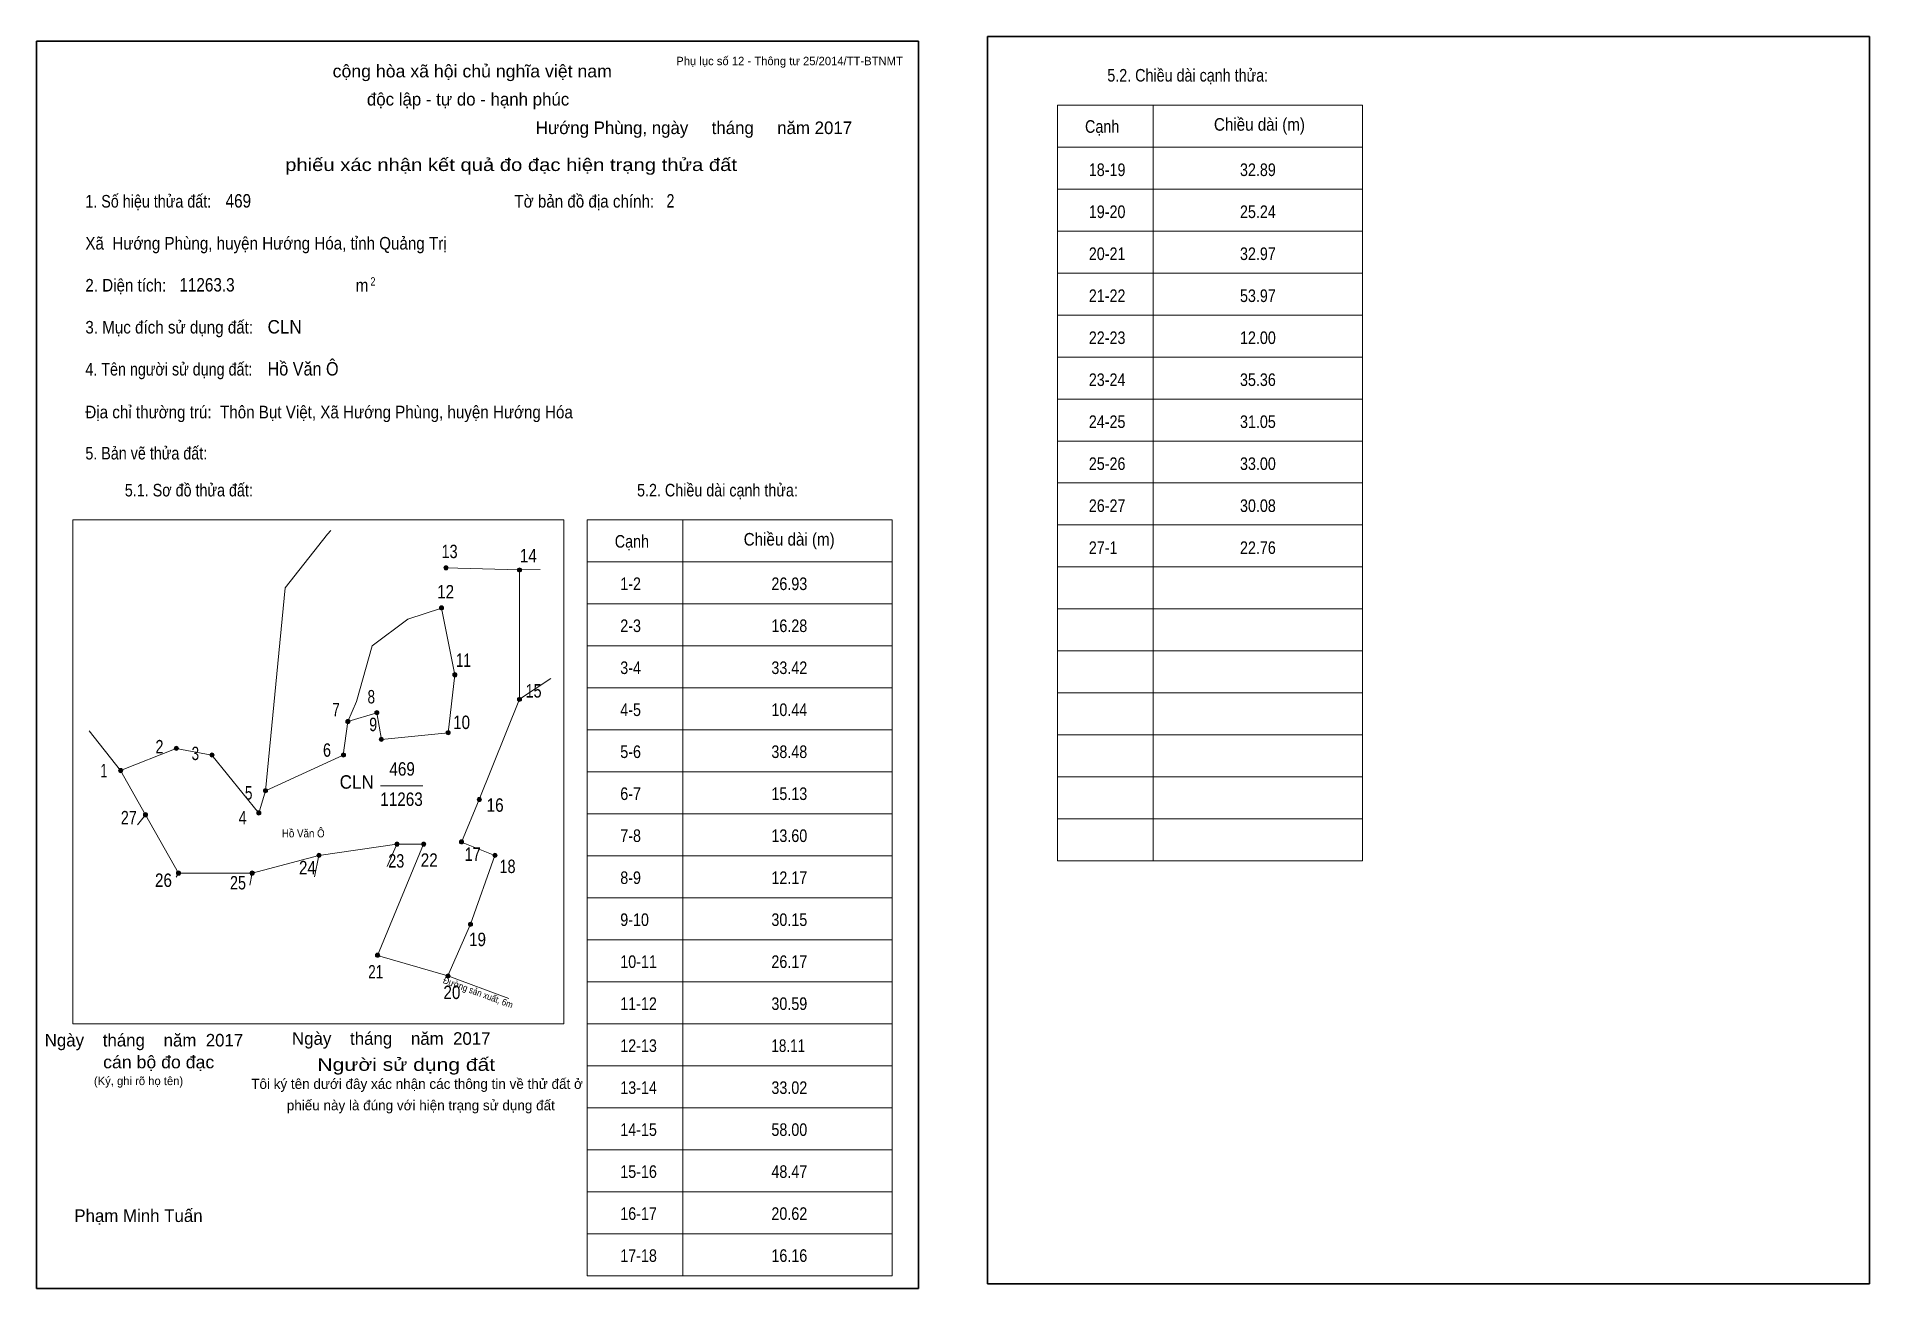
# Model space of a CAD drawing. Header units: centimetres. Extents: x 0 to 43.6, y 0 to 29.8.
import ezdxf
from ezdxf.enums import TextEntityAlignment as Align

# ---------------------------------------------------------------- set-up
doc = ezdxf.new("R2010")
doc.units = ezdxf.units.CM
doc.header["$LTSCALE"] = 0.12
for name, color, linetype in [('30', 7, 'Continuous'), ('34', 7, 'Continuous'), ('62', 7, 'Continuous')]:
    doc.layers.add(name, color=color, linetype=linetype)
for name, color, linetype, lineweight in [('32', 7, 'Continuous', 13), ('33', 7, 'Continuous', 13), ('61', 7, 'Continuous', 13), ('63', 7, 'Continuous', 13)]:
    doc.layers.add(name, color=color, linetype=linetype, lineweight=lineweight)

msp = doc.modelspace()

# ---------------------------------------------------------------- hatches: boundary and pattern name
at = {"layer": '32'}
for points in [[(9.7986, 17.1604, 1), (9.6986, 17.1604, 1)], [(11.55, 17.1073, 1), (11.45, 17.1073, 1)], [(9.6925, 16.2051, 1), (9.5925, 16.2051, 1)], [(10.0109, 14.6129, 1), (9.9109, 14.6129, 1)], [(11.55, 14.0291, 1), (11.45, 14.0291, 1)], [(7.4634, 13.4984, 1), (7.3634, 13.4984, 1)], [(8.1534, 13.7107, 1), (8.0534, 13.7107, 1)], [(8.2595, 13.0738, 1), (8.1595, 13.0738, 1)], [(9.8517, 13.233, 1), (9.7517, 13.233, 1)], [(3.3768, 12.8615, 1), (3.2768, 12.8615, 1)], [(4.226, 12.7023, 1), (4.126, 12.7023, 1)], [(7.3573, 12.7023, 1), (7.2573, 12.7023, 1)], [(2.05, 12.3308, 1), (1.95, 12.3308, 1)], [(5.4997, 11.8531, 1), (5.3997, 11.8531, 1)], [(5.3405, 11.3224, 1), (5.2405, 11.3224, 1)], [(10.5947, 11.6408, 1), (10.4947, 11.6408, 1)], [(2.6439, 11.2789, 1), (2.5439, 11.2789, 1)], [(8.631, 10.5794, 1), (8.531, 10.5794, 1)], [(9.2679, 10.5794, 1), (9.1679, 10.5794, 1)], [(10.1701, 10.6325, 1), (10.0701, 10.6325, 1)], [(6.7735, 10.314, 1), (6.6735, 10.314, 1)], [(10.9662, 10.314, 1), (10.8662, 10.314, 1)], [(3.4299, 9.8894, 1), (3.3299, 9.8894, 1)], [(5.1813, 9.8894, 1), (5.0813, 9.8894, 1)], [(10.3824, 8.6688, 1), (10.2824, 8.6688, 1)], [(8.1698, 7.9337, 1), (8.0698, 7.9337, 1)], [(9.8485, 7.4401, 1), (9.7485, 7.4401, 1)]]:
    msp.add_hatch(color=256, dxfattribs=at).paths.add_polyline_path(points)

# ---------------------------------------------------------------- linework, layer by layer
for centre in [(9.7486, 17.1604), (11.5, 17.1073), (9.6425, 16.2051), (9.9609, 14.6129), (11.5, 14.0291), (7.4134, 13.4984), (8.1034, 13.7107), (8.2095, 13.0738), (9.8017, 13.233), (3.3268, 12.8615), (4.176, 12.7023), (7.3073, 12.7023), (2, 12.3308), (5.4497, 11.8531), (5.2905, 11.3224), (10.5447, 11.6408), (2.5939, 11.2789), (8.581, 10.5794), (9.2179, 10.5794), (10.1201, 10.6325), (6.7235, 10.314), (10.9162, 10.314), (3.3799, 9.8894), (5.1313, 9.8894), (10.3324, 8.6688), (8.1198, 7.9337), (9.7985, 7.4401)]:
    msp.add_circle(centre, 0.05, dxfattribs=at)
at = {"layer": '33'}
msp.add_line((8.19, 11.97), (9.2, 11.97), dxfattribs=at)
at = {"layer": '61'}
for p, q in [((11.5, 17.11), (11.99, 17.12)), ((12.25, 14.52), (11.5, 14.03)), ((1.25, 13.28), (2, 12.33)), ((2.59, 11.28), (2.4, 11.04)), ((8.58, 10.58), (8.35, 10.05)), ((6.72, 10.31), (6.62, 9.8)), ((3.38, 9.89), (3.32, 9.79)), ((5.13, 9.89), (5.08, 9.6))]:
    msp.add_line(p, q, dxfattribs=at)
for points in [[(5.45, 11.85), (5.92, 16.68), (6.93, 17.96), (7.01, 18.05)], [(9.74, 17.16), (11.5, 17.11), (11.5, 14.03)], [(7.41, 13.5), (8.1, 13.71), (8.21, 13.07), (9.8, 13.23), (9.96, 14.61), (9.64, 16.2)], [(9.64, 16.2), (8.84, 15.94), (7.99, 15.3), (7.62, 13.98), (7.41, 13.5)], [(11.5, 14.03), (10.54, 11.64), (10.12, 10.63), (10.91, 10.31), (10.33, 8.67), (9.79, 7.44)], [(5.45, 11.85), (7.3, 12.7), (7.41, 13.5)], [(2, 12.33), (3.32, 12.86), (4.17, 12.7), (5.29, 11.32), (5.45, 11.85)], [(8.58, 10.58), (6.72, 10.31), (5.13, 9.89), (3.38, 9.89), (2.59, 11.28), (2, 12.33)], [(8.12, 7.93), (9.21, 10.58), (8.58, 10.58)], [(8.12, 7.93), (9.79, 7.44), (11.25, 6.9)]]:
    msp.add_lwpolyline(points, dxfattribs=at)
at = {"layer": '63'}
for p, q in [((24.31, 28.18), (31.58, 28.18)), ((24.31, 10.18), (24.31, 28.18)), ((26.59, 10.18), (26.59, 28.18)), ((31.58, 10.18), (31.58, 28.18)), ((24.31, 27.18), (31.58, 27.18)), ((24.31, 26.18), (31.58, 26.18)), ((24.31, 25.18), (31.58, 25.18)), ((24.31, 24.18), (31.58, 24.18)), ((24.31, 23.18), (31.58, 23.18)), ((24.31, 22.18), (31.58, 22.18)), ((24.31, 21.18), (31.58, 21.18)), ((24.31, 20.18), (31.58, 20.18)), ((24.31, 19.18), (31.58, 19.18)), ((0.86, 18.3), (12.56, 18.3)), ((0.86, 6.3), (0.86, 18.3)), ((12.56, 6.3), (12.56, 18.3)), ((13.11, 18.3), (20.38, 18.3)), ((13.11, 0.3), (13.11, 18.3)), ((15.39, 0.3), (15.39, 18.3)), ((20.38, 0.3), (20.38, 18.3)), ((24.31, 18.18), (31.58, 18.18)), ((13.11, 17.3), (20.38, 17.3)), ((24.31, 17.18), (31.58, 17.18)), ((13.11, 16.3), (20.38, 16.3)), ((24.31, 16.18), (31.58, 16.18)), ((13.11, 15.3), (20.38, 15.3)), ((24.31, 15.18), (31.58, 15.18)), ((13.11, 14.3), (20.38, 14.3)), ((24.31, 14.18), (31.58, 14.18)), ((13.11, 13.3), (20.38, 13.3)), ((24.31, 13.18), (31.58, 13.18)), ((13.11, 12.3), (20.38, 12.3)), ((24.31, 12.18), (31.58, 12.18)), ((24.31, 12.18), (31.58, 12.18)), ((13.11, 11.3), (20.38, 11.3)), ((24.31, 11.18), (31.58, 11.18)), ((13.11, 10.3), (20.38, 10.3)), ((24.31, 10.18), (31.58, 10.18)), ((13.11, 9.3), (20.38, 9.3)), ((13.11, 8.3), (20.38, 8.3)), ((13.11, 7.3), (20.38, 7.3)), ((0.86, 6.3), (12.56, 6.3)), ((13.11, 6.3), (20.38, 6.3)), ((13.11, 5.3), (20.38, 5.3)), ((13.11, 4.3), (20.38, 4.3)), ((13.11, 3.3), (20.38, 3.3)), ((13.11, 2.3), (20.38, 2.3)), ((13.11, 2.3), (20.38, 2.3)), ((13.11, 1.3), (20.38, 1.3)), ((13.11, 0.3), (20.38, 0.3))]:
    msp.add_line(p, q, dxfattribs=at)
at = {"layer": '63', "lineweight": 35}
for points in [[(0, 0), (0, 29.7), (21, 29.7), (21, 0)], [(22.65, 0.11), (22.65, 29.81), (43.65, 29.81), (43.65, 0.11)]]:
    msp.add_lwpolyline(points, close=True, dxfattribs=at)

# ---------------------------------------------------------------- texts
at = {"layer": '30'}
for s, width, p in [('18-19', 0.85, (25.06, 26.49)), ('32.89', 0.85, (28.66, 26.49)), ('19-20', 0.85, (25.06, 25.49)), ('25.24', 0.85, (28.66, 25.49)), ('20-21', 0.85, (25.06, 24.49)), ('32.97', 0.85, (28.66, 24.49)), ('21-22', 0.85, (25.06, 23.49)), ('53.97', 0.85, (28.66, 23.49)), ('22-23', 0.85, (25.06, 22.49)), ('12.00', 0.85, (28.66, 22.49)), ('23-24', 0.85, (25.06, 21.49)), ('35.36', 0.85, (28.66, 21.49)), ('24-25', 0.85, (25.06, 20.49)), ('31.05', 0.85, (28.66, 20.49)), ('25-26', 0.85, (25.06, 19.49)), ('33.00', 0.85, (28.66, 19.49)), ('26-27', 0.85, (25.06, 18.49)), ('30.08', 0.85, (28.66, 18.49)), ('27-1', 0.85, (25.06, 17.49)), ('22.76', 0.85, (28.66, 17.49)), ('1-2', 0.85, (13.9, 16.63)), ('26.93', 0.85, (17.5, 16.63)), ('2-3', 0.85, (13.9, 15.63)), ('16.28', 0.85, (17.5, 15.63)), ('3-4', 0.85, (13.9, 14.63)), ('33.42', 0.85, (17.5, 14.63)), ('4-5', 0.85, (13.9, 13.63)), ('10.44', 0.85, (17.5, 13.63)), ('5-6', 0.85, (13.9, 12.63)), ('38.48', 0.85, (17.5, 12.63)), ('6-7', 0.85, (13.9, 11.63)), ('15.13', 0.85, (17.5, 11.63)), ('7-8', 0.85, (13.9, 10.63)), ('13.60', 0.85, (17.5, 10.63)), ('8-9', 0.85, (13.9, 9.63)), ('12.17', 0.85, (17.5, 9.63)), ('9-10', 0.85, (13.9, 8.63)), ('30.15', 0.85, (17.5, 8.63)), ('10-11', 0.85, (13.9, 7.63)), ('26.17', 0.85, (17.5, 7.63)), ('11-12', 0.85, (13.9, 6.63)), ('30.59', 0.85, (17.5, 6.63)), ('12-13', 0.85, (13.9, 5.63)), ('18.11', 0.8, (17.5, 5.63)), ('13-14', 0.85, (13.9, 4.63)), ('33.02', 0.85, (17.5, 4.63)), ('14-15', 0.85, (13.9, 3.63)), ('58.00', 0.85, (17.5, 3.63)), ('15-16', 0.85, (13.9, 2.63)), ('48.47', 0.85, (17.5, 2.63)), ('16-17', 0.85, (13.9, 1.63)), ('20.62', 0.85, (17.5, 1.63)), ('17-18', 0.85, (13.9, 0.63)), ('16.16', 0.85, (17.5, 0.63))]:
    msp.add_text(s, height=0.3, dxfattribs=dict(at, width=width)).set_placement(p)
at = {"layer": '32'}
for s, width, p in [('13', 0.8, (9.835, 17.39)), ('14', 0.85, (11.71, 17.29)), ('12', 0.85, (9.74, 16.43)), ('11', 0.75, (10.165, 14.8)), ('8', 0.75, (7.97, 13.93)), ('15', 0.8, (11.835, 14.07)), ('7', 0.75, (7.13, 13.62)), ('9', 0.8, (8.015, 13.27)), ('10', 0.85, (10.12, 13.32)), ('2', 0.8, (2.925, 12.74)), ('3', 0.75, (3.78, 12.58)), ('6', 0.8, (6.915, 12.66)), ('1', 0.65, (1.6, 12.17)), ('5', 0.75, (5.05, 11.64)), ('27', 0.8, (2.195, 11.05)), ('4', 0.8, (4.905, 11.05)), ('16', 0.85, (10.92, 11.35)), ('17', 0.8, (10.385, 10.18)), ('24', 0.85, (6.45, 9.86)), ('23', 0.8, (8.565, 10.02)), ('22', 0.85, (9.35, 10.04)), ('18', 0.8, (11.215, 9.89)), ('26', 0.85, (3.02, 9.56)), ('25', 0.8, (4.795, 9.5)), ('19', 0.85, (10.5, 8.15)), ('21', 0.75, (8.075, 7.38)), ('20', 0.85, (9.89, 6.89))]:
    msp.add_text(s, height=0.32, dxfattribs=dict(at, width=width)).set_placement(p, align=Align.CENTER)
at = {"layer": '33', "width": 0.95}
msp.add_text('CLN', height=0.32, dxfattribs=at).set_placement((8.03, 11.9), align=Align.RIGHT)
at = {"layer": '33', "width": 0.85}
for s, p in [('469', (8.705, 12.21)), ('11263', (8.69, 11.49))]:
    msp.add_text(s, height=0.32, dxfattribs=at).set_placement(p, align=Align.CENTER)
at = {"layer": '34'}
for s, width, p in [('469', 0.85, (4.5, 25.74)), ('2', 0.8, (15, 25.74)), ('11263.3', 0.85, (3.4, 23.74)), ('CLN', 0.95, (5.5, 22.74)), ('Hồ Văn Ô', 0.9, (5.5, 21.74))]:
    msp.add_text(s, height=0.32, dxfattribs=dict(at, width=width)).set_placement(p)
at = {"layer": '62', "width": 0.9}
msp.add_text('Hồ Văn Ô', height=0.1925, dxfattribs=at).set_placement((6.35, 10.74), align=Align.CENTER)
msp.add_text('Đường sản xuất, 6m', height=0.1592, rotation=339.697, dxfattribs=at).set_placement((10.4874, 6.9713), align=Align.CENTER)
at = {"layer": '63'}
for s, height, p in [('Phụ lục số 12 - Thông tư 25/2014/TT-BTNMT', 0.2, (20.63, 29.13)), ('Ngày    tháng    năm  2017', 0.3, (10.81, 5.8)), ('Ngày    tháng    năm  2017', 0.3, (4.92, 5.76)), ('(Ký, ghi rõ họ tên)', 0.2, (3.49, 4.84))]:
    msp.add_text(s, height=height, dxfattribs=at).set_placement(p, align=Align.RIGHT)
at = {"layer": '63', "width": 1.05}
msp.add_text('cộng hòa xã hội chủ nghĩa việt nam', height=0.3, dxfattribs=at).set_placement((10.375, 28.84), align=Align.CENTER)
at = {"layer": '63'}
for s, height, width, p in [('5.2. Chiều dài cạnh thửa:', 0.3, 0.85, (25.5, 28.74)), ('Cạnh', 0.3, 0.85, (24.97, 27.52)), ('Chiều dài (m)', 0.3, 0.9, (28.04, 27.57)), ('1. Số hiệu thửa đất:', 0.3, 0.85, (1.16, 25.74)), ('Tờ bản đồ địa chính:', 0.3, 0.9, (11.38, 25.74)), ('Xã  Hướng Phùng, huyện Hướng Hóa, tỉnh Quảng Trị', 0.3, 0.9, (1.16, 24.74)), ('2. Diện tích:', 0.3, 0.9, (1.16, 23.74)), ('2', 0.2, 0.8, (7.95, 23.88)), ('m', 0.3, 0.9, (7.6, 23.74)), ('3. Mục đích sử dụng đất:', 0.3, 0.9, (1.16, 22.74)), ('4. Tên người sử dụng đất:', 0.3, 0.85, (1.16, 21.74)), ('Địa chỉ thường trú:  Thôn Bụt Việt, Xã Hướng Phùng, huyện Hướng Hóa', 0.3, 0.9, (1.16, 20.72)), ('5. Bản vẽ thửa đất:', 0.3, 0.85, (1.16, 19.74)), ('5.1. Sơ đồ thửa đất:', 0.3, 0.85, (2.1, 18.86)), ('5.2. Chiều dài cạnh thửa:', 0.3, 0.85, (14.3, 18.86)), ('Cạnh', 0.3, 0.85, (13.77, 17.64)), ('Chiều dài (m)', 0.3, 0.9, (16.84, 17.69))]:
    msp.add_text(s, height=height, dxfattribs=dict(at, width=width)).set_placement(p)
for s, height, p in [('độc lập - tự do - hạnh phúc', 0.3, (10.275, 28.17)), ('Hướng Phùng, ngày     tháng     năm 2017', 0.3, (15.655, 27.49)), ('Tôi ký tên dưới đây xác nhận các thông tin về thử đất ở ', 0.24, (9.105, 4.75)), ('phiếu này là đúng với hiện trạng sử dụng đất', 0.24, (9.15, 4.24)), ('Phạm Minh Tuấn', 0.3, (2.425, 1.58))]:
    msp.add_text(s, height=height, dxfattribs=at).set_placement(p, align=Align.CENTER)
for s, width, p in [('phiếu xác nhận kết quả đo đạc hiện trạng thửa đất', 1.2, (16.68, 26.61)), ('cán bộ đo đạc', 1.05, (4.23, 5.24)), ('Người sử dụng đất', 1.25, (10.92, 5.18))]:
    msp.add_text(s, height=0.3, dxfattribs=dict(at, width=width)).set_placement(p, align=Align.RIGHT)

doc.saveas('drawing.dxf')
